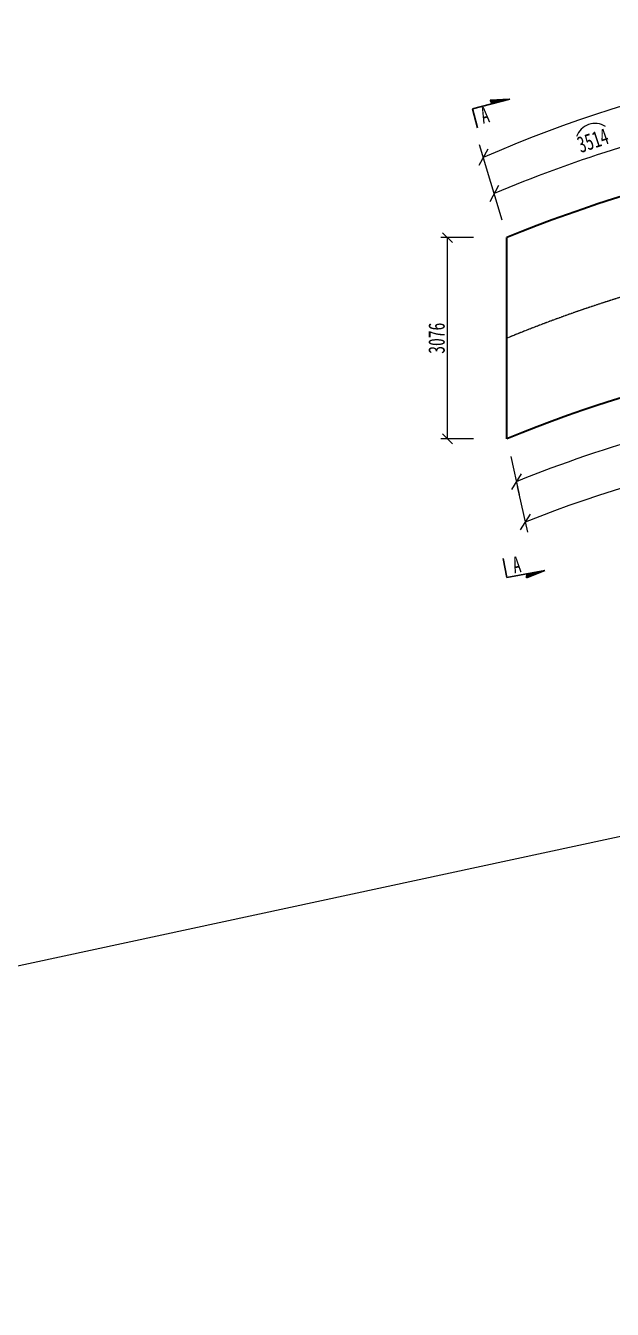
# Model space of a CAD drawing. Header units: millimetres. Extents: x -358959 to 47, y -122282 to 697692.
# Drawn here: x -220730 to -211770, y 109774 to 129395 of the extents above; entities that cross this region are included whole.
import ezdxf

# ---------------------------------------------------------------- set-up
doc = ezdxf.new("R2010")
doc.units = ezdxf.units.MM
doc.header["$LTSCALE"] = 2
doc.header["$PDMODE"] = 34
doc.linetypes.add('CENTER2', pattern=[28.575, 19.05, -3.175, 3.175, -3.175])
doc.layers.get('Defpoints').update_dxf_attribs({"color": 8, "lineweight": 9})
doc.layers.add('dim', color=3, linetype='Continuous')
for name, color, linetype, lineweight in [('中心线', 7, 'CENTER2', 15), ('标注', 4, 'Continuous', 13), ('桥 构造粗实', 1, 'Continuous', 30), ('细实线', 4, 'Continuous', 15), ('钢板粗线', 1, 'Continuous', 25)]:
    doc.layers.add(name, color=color, linetype=linetype, lineweight=lineweight)
doc.styles.add('111', font='仿宋_GB2312.ttf', dxfattribs={"width": 0.7})
doc.styles.add('仿宋字', font='仿宋_GB2312.ttf', dxfattribs={"width": 0.7})
doc.dimstyles.new('200', dxfattribs={"dimscale": 0, "dimtxt": 2.5, "dimasz": 1.5, "dimexe": 1, "dimexo": 1, "dimgap": 0.4, "dimtad": 1, "dimdec": 0, "dimdsep": 46, "dimtxsty": '111', "dimblk": 'OBLIQUE', "dimcen": 0, "dimclrd": 256, "dimclre": 256, "dimclrt": 256, "dimadec": 4, "dimazin": 0, "dimtfac": 1, "dimtdec": 0, "dimtmove": 2, "dimatfit": 3, "dimfxl": 4, "dimfxlon": 1, "dimtolj": 1, "dimlwd": -1, "dimlwe": -1, "dimarcsym": 0})

# ---------------------------------------------------------------- blocks, each defined once
blk = doc.blocks.new('_Oblique')
at = {"color": 0, "linetype": 'ByBlock', "lineweight": -2}
blk.add_line((-0.5, -0.5), (0.5, 0.5), dxfattribs=at)
blk = doc.blocks.new('*D3607')
at = {"layer": 'Defpoints', "color": 0, "ltscale": 5, "transparency": 16777216}
for p in [(-214288, 126155), (-213380, 126155), (-213380, 123080)]:
    blk.add_point(p, dxfattribs=at)
at = {"layer": '标注', "ltscale": 5, "transparency": 16777216}
for p, q in [((-213888, 126155), (-214388, 126155)), ((-214288, 123080), (-214288, 126155)), ((-213888, 123080), (-214388, 123080))]:
    blk.add_line(p, q, dxfattribs=at)
at = {"layer": '标注', "ltscale": 5, "transparency": 16777216, "xscale": 149.9999999999998, "yscale": 149.9999999999998, "zscale": 149.9999999999998}
for p, rotation in [((-214288, 126155), 90), ((-214288, 123080), 270)]:
    blk.add_blockref('_Oblique', p, dxfattribs=dict(at, rotation=rotation))
at = {"layer": '标注', "ltscale": 5, "transparency": 16777216, "insert": (-214453, 124618), "char_height": 250, "attachment_point": 5, "rotation": 90, "style": '111'}
blk.add_mtext('\\A1;3076', dxfattribs=at)
blk = doc.blocks.new('剖面箭头')
at = {"layer": '钢板粗线', "ltscale": 10}
h = blk.add_hatch(dxfattribs=at)
h.set_pattern_fill('ANSI31', color=256, style=0)
h.set_pattern_definition([(45, (-182.99888, -777.8594), (-0.088388348, 0.088388348), [])])
h.paths.add_polyline_path([(6, -3), (3.15, -3), (3, -3.6)])
for p, q in [((0, 0), (0, -3)), ((0, -3), (6, -3)), ((6, -3), (3, -3.6)), ((3, -3.6), (3.15, -3))]:
    blk.add_line(p, q, dxfattribs=at)

msp = doc.modelspace()

# ---------------------------------------------------------------- linework, layer by layer
at = {"layer": '中心线', "ltscale": 0.2}
msp.add_arc((-205735.8, 106136.3), 20000, 67.52827, 112.47174, dxfattribs=at)
at = {"layer": '标注', "ltscale": 5}
msp.add_line((-77208.1, 145937.7), (-245232.2, 109774.4), dxfattribs=at)
at = {"layer": '标注', "linetype": 'Continuous', "ltscale": 550}
for p, q in [((-213450.2, 126423.6), (-213798, 127572.1)), ((-213450.2, 126423.6), (-213572.8, 126828.6)), ((-213320.7, 122808.7), (-213193.2, 122229.2)), ((-213220.9, 122349.9), (-213066.2, 121653.3))]:
    msp.add_line(p, q, dxfattribs=at)
at = {"layer": '标注', "ltscale": 550}
for centre, start, end in [((-205735.8, 109052.2), 66.37939, 113.5916), ((-205735.9, 103213.7), 68.39228, 111.60672)]:
    msp.add_arc(centre, 20000, start, end, dxfattribs=at)
at = {"layer": '标注', "ltscale": 5}
for centre, start, end in [((-205749.5, 108422.2), 102.02446, 113.0271), ((-205732.7, 103885.4), 99.08789, 112.03505)]:
    msp.add_arc(centre, 20000, start, end, dxfattribs=at)
at = {"layer": '桥 构造粗实'}
msp.add_line((-213380.3, 123079.8), (-213380.3, 126155.4), dxfattribs=at)
for centre in [(-205735.8, 107674.1), (-205735.8, 104598.5)]:
    msp.add_arc(centre, 20000, 67.52827, 112.47174, dxfattribs=at)
at = {"layer": '细实线'}
msp.add_arc((-212033.6, 127600.8), 300, 58.16886, 160.39991, dxfattribs=at)

# ---------------------------------------------------------------- block references
at = {"layer": 'dim'}
for p, xscale, yscale, zscale, rotation in [((-213831, 127836), -98.55999999999996, 98.55999999999996, 98.55999999999996, 194.7263007260483), ((-213435.9, 121253), 98.55999999999993, 98.55999999999993, 98.55999999999993, 10.37346967666304)]:
    msp.add_blockref('剖面箭头', p, dxfattribs=dict(at, xscale=xscale, yscale=yscale, zscale=zscale, rotation=rotation))
at = {"layer": '标注', "ltscale": 550}
for p, xscale, yscale, zscale, rotation in [((-213740, 127380.7), 200, 200, 200, 196.8493059973913), ((-213572.8, 126828.6), 200.0000000000001, 200.0000000000001, 200.0000000000001, 196.8493059930685), ((-213236.1, 122424.5), 199.9999999999999, 199.9999999999999, 199.9999999999999, 192.4065380458502), ((-213099.7, 121809.8), 200, 200, 200, 192.5189600524824)]:
    msp.add_blockref('_Oblique', p, dxfattribs=dict(at, xscale=xscale, yscale=yscale, zscale=zscale, rotation=rotation))

# ---------------------------------------------------------------- texts
at = {"layer": '标注', "style": '仿宋字', "width": 0.7}
for rotation, p in [(14.47915, (-213744.3, 127894.3)), (10.62062, (-213266.9, 121023.2))]:
    msp.add_text('A', height=250, rotation=rotation, dxfattribs=at).set_placement(p)
at = {"layer": '标注', "ltscale": 550, "insert": (-212066.8, 127639.9), "char_height": 250, "attachment_point": 5, "rotation": 18.56119, "style": '仿宋字'}
msp.add_mtext('\\A1;3514', dxfattribs=at)

# ---------------------------------------------------------------- dimensions: what is measured, and where the dimension line sits
at = {"layer": '标注', "ltscale": 5}
dim = msp.add_linear_dim(base=(-214287.5, 126155.4), p1=(-213380.3, 123079.8), p2=(-213380.3, 126155.4), angle=90, dimstyle='200', override={"dimscale": 100, "dimarcsym": 1}, dxfattribs=at)
dim.commit()
dim.dimension.update_dxf_attribs({"geometry": '*D3607', "text_midpoint": (-214452.5, 124617.6)})

doc.saveas('drawing.dxf')
